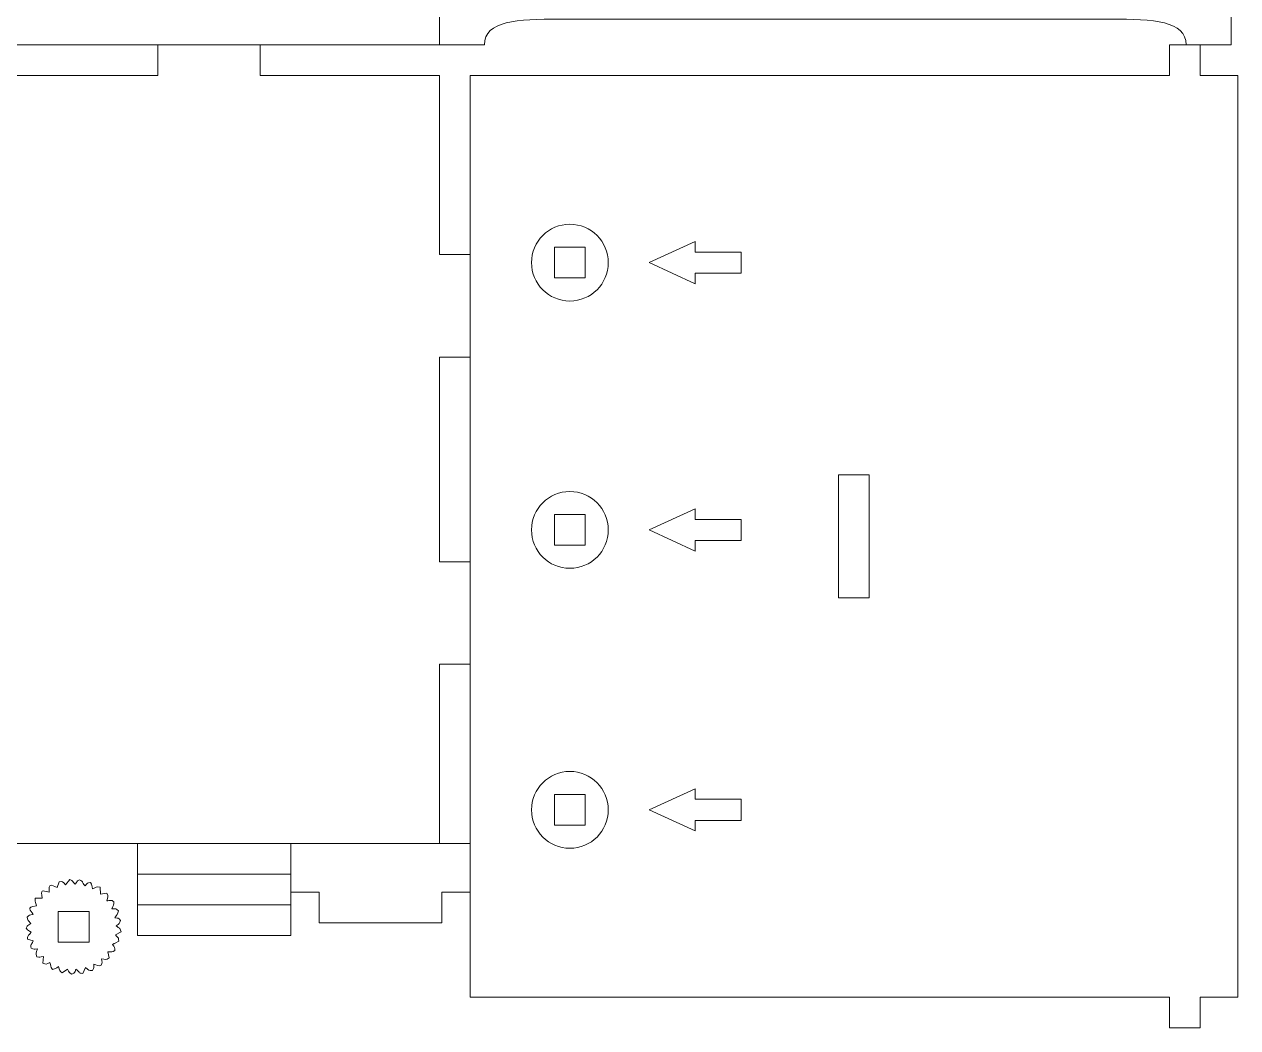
# Model space of a CAD drawing. Header units: millimetres. Extents: x -237 to 237, y -201 to 201.
# Drawn here: x -0.1 to 237, y -191.2 to 4.8 of the extents above; entities that cross this region are included whole.
import ezdxf

# ---------------------------------------------------------------- set-up
doc = ezdxf.new("R2010")
doc.units = ezdxf.units.MM
doc.header["$MEASUREMENT"] = 0
doc.layers.add('Layer 1', color=7, linetype='Continuous')

msp = doc.modelspace()

# ---------------------------------------------------------------- linework, layer by layer
at = {"layer": 'Layer 1', "color": 240, "lineweight": 9}
for points in [[(103.4999, -44.7804), (109.4999, -44.7804), (109.4999, -38.7804), (103.4999, -38.7804), (103.4999, -44.7804)], [(103.4999, -96.9915), (109.4999, -96.9915), (109.4999, -90.9915), (103.4999, -90.9915), (103.4999, -96.9915)], [(103.4999, -151.6721), (109.4999, -151.6721), (109.4999, -145.6721), (103.4999, -145.6721), (103.4999, -151.6721)], [(22, -161.2262), (52, -161.2262), (52, -155.2262), (22, -155.2262), (22, -161.2262)], [(22, -167.2262), (52, -167.2262), (52, -161.2262), (22, -161.2262), (22, -167.2262)], [(22, -173.2262), (52, -173.2262), (52, -167.2262), (22, -167.2262), (22, -173.2262)], [(6.541, -174.5281), (12.541, -174.5281), (12.541, -168.5281), (6.541, -168.5281), (6.541, -174.5281)]]:
    msp.add_lwpolyline(points, close=True, dxfattribs=at)
for centre in [(106.4999, -41.7804), (106.4999, -93.9915), (106.4999, -148.6721)]:
    msp.add_ellipse(centre, major_axis=(0, 7.5), ratio=1, dxfattribs=at)
for points, knots in [([(81, 200.7738), (81, 200.7738), (81, 176.7738), (81, 176.7738), (81, 176.7738), (81, 176.7738), (87, 176.7738), (87, 176.7738), (87, 176.7738), (87, 176.7738), (87, 156.7738), (87, 156.7738), (87, 156.7738), (87, 156.7738), (81, 156.7738), (81, 156.7738), (81, 156.7738), (81, 156.7738), (81, 110.7738), (81, 110.7738), (81, 110.7738), (81, 110.7738), (87, 110.7738), (87, 110.7738), (87, 110.7738), (87, 110.7738), (87, 90.7738), (87, 90.7738), (87, 90.7738), (87, 90.7738), (81, 90.7738), (81, 90.7738), (81, 90.7738), (81, 90.7738), (81, 44.7738), (81, 44.7738), (81, 44.7738), (81, 44.7738), (87, 44.7738), (87, 44.7738), (87, 44.7738), (87, 44.7738), (87, 24.7738), (87, 24.7738), (87, 24.7738), (87, 24.7738), (81, 24.7738), (81, 24.7738), (81, 24.7738), (81, 24.7738), (81, 0.7738), (81, 0.7738), (81, 0.7738), (81, 0.7738), (-69, 0.7738), (-69, 0.7738), (-69, 0.7738), (-69, 0.7738), (-69, 24.7738), (-69, 24.7738), (-69, 24.7738), (-69, 24.7738), (-75, 24.7738), (-75, 24.7738), (-75, 24.7738), (-75, 24.7738), (-75, 44.7738), (-75, 44.7738), (-75, 44.7738), (-75, 44.7738), (-69, 44.7738), (-69, 44.7738), (-69, 44.7738), (-69, 44.7738), (-69, 90.7738), (-69, 90.7738), (-69, 90.7738), (-69, 90.7738), (-75, 90.7738), (-75, 90.7738), (-75, 90.7738), (-75, 90.7738), (-75, 110.7738), (-75, 110.7738), (-75, 110.7738), (-75, 110.7738), (-69, 110.7738), (-69, 110.7738), (-69, 110.7738), (-69, 110.7738), (-69, 156.7738), (-69, 156.7738), (-69, 156.7738), (-69, 156.7738), (-75, 156.7738), (-75, 156.7738), (-75, 156.7738), (-75, 156.7738), (-75, 176.7738), (-75, 176.7738), (-75, 176.7738), (-75, 176.7738), (-69, 176.7738), (-69, 176.7738), (-69, 176.7738), (-69, 176.7738), (-69, 200.7738), (-69, 200.7738), (-69, 200.7738), (-69, 200.7738), (-34, 200.7738), (-34, 200.7738), (-34, 200.7738), (-34, 200.7738), (-34, 194.7738), (-34, 194.7738), (-34, 194.7738), (-34, 194.7738), (-14, 194.7738), (-14, 194.7738), (-14, 194.7738), (-14, 194.7738), (-14, 200.7738), (-14, 200.7738), (-14, 200.7738), (-14, 200.7738), (26, 200.7738), (26, 200.7738), (26, 200.7738), (26, 200.7738), (26, 194.7738), (26, 194.7738), (26, 194.7738), (26, 194.7738), (46, 194.7738), (46, 194.7738), (46, 194.7738), (46, 194.7738), (46, 200.7738), (46, 200.7738), (46, 200.7738), (46, 200.7738), (81, 200.7738), (81, 200.7738)], [0, 0, 0, 0, 0.02702703, 0.02702703, 0.02702703, 0.02702703, 0.05405405, 0.05405405, 0.05405405, 0.05405405, 0.08108108, 0.08108108, 0.08108108, 0.08108108, 0.10810811, 0.10810811, 0.10810811, 0.10810811, 0.13513514, 0.13513514, 0.13513514, 0.13513514, 0.16216216, 0.16216216, 0.16216216, 0.16216216, 0.18918919, 0.18918919, 0.18918919, 0.18918919, 0.21621622, 0.21621622, 0.21621622, 0.21621622, 0.24324324, 0.24324324, 0.24324324, 0.24324324, 0.27027027, 0.27027027, 0.27027027, 0.27027027, 0.2972973, 0.2972973, 0.2972973, 0.2972973, 0.32432432, 0.32432432, 0.32432432, 0.32432432, 0.35135135, 0.35135135, 0.35135135, 0.35135135, 0.37837838, 0.37837838, 0.37837838, 0.37837838, 0.40540541, 0.40540541, 0.40540541, 0.40540541, 0.43243243, 0.43243243, 0.43243243, 0.43243243, 0.45945946, 0.45945946, 0.45945946, 0.45945946, 0.48648649, 0.48648649, 0.48648649, 0.48648649, 0.51351351, 0.51351351, 0.51351351, 0.51351351, 0.54054054, 0.54054054, 0.54054054, 0.54054054, 0.56756757, 0.56756757, 0.56756757, 0.56756757, 0.59459459, 0.59459459, 0.59459459, 0.59459459, 0.62162162, 0.62162162, 0.62162162, 0.62162162, 0.64864865, 0.64864865, 0.64864865, 0.64864865, 0.67567568, 0.67567568, 0.67567568, 0.67567568, 0.7027027, 0.7027027, 0.7027027, 0.7027027, 0.72972973, 0.72972973, 0.72972973, 0.72972973, 0.75675676, 0.75675676, 0.75675676, 0.75675676, 0.78378378, 0.78378378, 0.78378378, 0.78378378, 0.81081081, 0.81081081, 0.81081081, 0.81081081, 0.83783784, 0.83783784, 0.83783784, 0.83783784, 0.86486486, 0.86486486, 0.86486486, 0.86486486, 0.89189189, 0.89189189, 0.89189189, 0.89189189, 0.91891892, 0.91891892, 0.91891892, 0.91891892, 0.94594595, 0.94594595, 0.94594595, 0.94594595, 1, 1, 1, 1]), ([(81, 0.7738), (81, 0.7738), (81, 24.7738), (81, 24.7738), (81, 24.7738), (81, 24.7738), (87, 24.7738), (87, 24.7738), (87, 24.7738), (87, 24.7738), (87, 44.7738), (87, 44.7738), (87, 44.7738), (87, 44.7738), (81, 44.7738), (81, 44.7738), (81, 44.7738), (81, 44.7738), (81, 90.7738), (81, 90.7738), (81, 90.7738), (81, 90.7738), (87, 90.7738), (87, 90.7738), (87, 90.7738), (87, 90.7738), (87, 110.7738), (87, 110.7738), (87, 110.7738), (87, 110.7738), (81, 110.7738), (81, 110.7738), (81, 110.7738), (81, 110.7738), (81, 156.7738), (81, 156.7738), (81, 156.7738), (81, 156.7738), (87, 156.7738), (87, 156.7738), (87, 156.7738), (87, 156.7738), (87, 176.7738), (87, 176.7738), (87, 176.7738), (87, 176.7738), (81, 176.7738), (81, 176.7738), (81, 176.7738), (81, 176.7738), (81, 200.7738), (81, 200.7738), (81, 200.7738), (81, 200.7738), (122, 200.7738), (122, 200.7738), (122, 200.7738), (122, 200.7738), (122, 194.7738), (122, 194.7738), (122, 194.7738), (122, 194.7738), (142, 194.7738), (142, 194.7738), (142, 194.7738), (142, 194.7738), (142, 200.7738), (142, 200.7738), (142, 200.7738), (142, 200.7738), (182, 200.7738), (182, 200.7738), (182, 200.7738), (182, 200.7738), (182, 194.7738), (182, 194.7738), (182, 194.7738), (182, 194.7738), (202, 194.7738), (202, 194.7738), (202, 194.7738), (202, 194.7738), (202, 200.7738), (202, 200.7738), (202, 200.7738), (202, 200.7738), (235.7198, 200.7738), (235.7198, 200.7738), (235.7198, 200.7738), (235.7198, 200.7738), (235.7198, 0.7738), (235.7198, 0.7738), (235.7198, 0.7738), (235.7198, 0.7738), (226.9132, 0.7738), (226.9132, 0.7738), (226.9132, 0.7738), (226.9132, 5.4823), (220.5116, 5.7613), (212.2353, 5.7738), (212.2353, 5.7738), (212.2353, 5.7738), (209.7749, 5.7738), (209.7749, 5.7738), (209.7749, 5.7738), (209.7749, 5.7738), (209.7748, 5.7738), (209.7748, 5.7738), (209.7748, 5.7738), (209.7748, 5.7738), (192.6366, 5.7738), (192.6366, 5.7738), (192.6366, 5.7738), (192.6366, 5.7738), (175.4983, 5.7738), (175.4983, 5.7738), (175.4983, 5.7738), (175.4983, 5.7738), (158.3599, 5.7738), (158.3599, 5.7738), (158.3599, 5.7738), (158.3599, 5.7738), (141.2216, 5.7738), (141.2216, 5.7738), (141.2216, 5.7738), (141.2216, 5.7738), (124.0833, 5.7738), (124.0833, 5.7738), (124.0833, 5.7738), (118.3705, 5.7738), (112.6578, 5.7738), (106.945, 5.7738), (106.945, 5.7738), (106.945, 5.7738), (106.9449, 5.7738), (106.9449, 5.7738), (106.9449, 5.7738), (106.9449, 5.7738), (104.4845, 5.7738), (104.4845, 5.7738), (104.4845, 5.7738), (96.2082, 5.7613), (89.8066, 5.4823), (89.8066, 0.7738), (89.8066, 0.7738), (89.8066, 0.7738), (81, 0.7738), (81, 0.7738)], [0, 0, 0, 0, 0.02631579, 0.02631579, 0.02631579, 0.02631579, 0.05263158, 0.05263158, 0.05263158, 0.05263158, 0.07894737, 0.07894737, 0.07894737, 0.07894737, 0.10526316, 0.10526316, 0.10526316, 0.10526316, 0.13157895, 0.13157895, 0.13157895, 0.13157895, 0.15789474, 0.15789474, 0.15789474, 0.15789474, 0.18421053, 0.18421053, 0.18421053, 0.18421053, 0.21052632, 0.21052632, 0.21052632, 0.21052632, 0.23684211, 0.23684211, 0.23684211, 0.23684211, 0.26315789, 0.26315789, 0.26315789, 0.26315789, 0.28947368, 0.28947368, 0.28947368, 0.28947368, 0.31578947, 0.31578947, 0.31578947, 0.31578947, 0.34210526, 0.34210526, 0.34210526, 0.34210526, 0.36842105, 0.36842105, 0.36842105, 0.36842105, 0.39473684, 0.39473684, 0.39473684, 0.39473684, 0.42105263, 0.42105263, 0.42105263, 0.42105263, 0.44736842, 0.44736842, 0.44736842, 0.44736842, 0.47368421, 0.47368421, 0.47368421, 0.47368421, 0.5, 0.5, 0.5, 0.5, 0.52631579, 0.52631579, 0.52631579, 0.52631579, 0.55263158, 0.55263158, 0.55263158, 0.55263158, 0.57894737, 0.57894737, 0.57894737, 0.57894737, 0.60526316, 0.60526316, 0.60526316, 0.60526316, 0.63157895, 0.63157895, 0.63157895, 0.63157895, 0.65789474, 0.65789474, 0.65789474, 0.65789474, 0.68421053, 0.68421053, 0.68421053, 0.68421053, 0.71052632, 0.71052632, 0.71052632, 0.71052632, 0.73684211, 0.73684211, 0.73684211, 0.73684211, 0.76315789, 0.76315789, 0.76315789, 0.76315789, 0.78947368, 0.78947368, 0.78947368, 0.78947368, 0.81578947, 0.81578947, 0.81578947, 0.81578947, 0.84210526, 0.84210526, 0.84210526, 0.84210526, 0.86842105, 0.86842105, 0.86842105, 0.86842105, 0.89473684, 0.89473684, 0.89473684, 0.89473684, 0.92105263, 0.92105263, 0.92105263, 0.92105263, 0.94736842, 0.94736842, 0.94736842, 0.94736842, 1, 1, 1, 1]), ([(81, -5.2262), (81, -5.2262), (46, -5.2262), (46, -5.2262), (46, -5.2262), (46, -5.2262), (46, 0.7738), (46, 0.7738), (46, 0.7738), (46, 0.7738), (26, 0.7738), (26, 0.7738), (26, 0.7738), (26, 0.7738), (26, -5.2262), (26, -5.2262), (26, -5.2262), (26, -5.2262), (-14, -5.2262), (-14, -5.2262), (-14, -5.2262), (-14, -5.2262), (-14, 0.7738), (-14, 0.7738), (-14, 0.7738), (-14, 0.7738), (-34, 0.7738), (-34, 0.7738), (-34, 0.7738), (-34, 0.7738), (-34, -5.2262), (-34, -5.2262), (-34, -5.2262), (-34, -5.2262), (-69, -5.2262), (-69, -5.2262), (-69, -5.2262), (-69, -5.2262), (-69, -40.2262), (-69, -40.2262), (-69, -40.2262), (-69, -40.2262), (-75, -40.2262), (-75, -40.2262), (-75, -40.2262), (-75, -40.2262), (-75, -60.2262), (-75, -60.2262), (-75, -60.2262), (-75, -60.2262), (-69, -60.2262), (-69, -60.2262), (-69, -60.2262), (-69, -60.2262), (-69, -100.2262), (-69, -100.2262), (-69, -100.2262), (-69, -100.2262), (-75, -100.2262), (-75, -100.2262), (-75, -100.2262), (-75, -100.2262), (-75, -120.2262), (-75, -120.2262), (-75, -120.2262), (-75, -120.2262), (-69, -120.2262), (-69, -120.2262), (-69, -120.2262), (-69, -120.2262), (-69, -155.2262), (-69, -155.2262), (-69, -155.2262), (-13.9318, -155.2262), (25.9318, -155.2262), (81, -155.2262), (81, -155.2262), (81, -155.2262), (81, -120.2262), (81, -120.2262), (81, -120.2262), (81, -120.2262), (87, -120.2262), (87, -120.2262), (87, -120.2262), (87, -120.2262), (87, -100.2262), (87, -100.2262), (87, -100.2262), (87, -100.2262), (81, -100.2262), (81, -100.2262), (81, -100.2262), (81, -100.2262), (81, -60.2262), (81, -60.2262), (81, -60.2262), (81, -60.2262), (87, -60.2262), (87, -60.2262), (87, -60.2262), (87, -60.2262), (87, -40.2262), (87, -40.2262), (87, -40.2262), (87, -40.2262), (81, -40.2262), (81, -40.2262), (81, -40.2262), (81, -40.2262), (81, -5.2262), (81, -5.2262)], [0, 0, 0, 0, 0.03448276, 0.03448276, 0.03448276, 0.03448276, 0.06896552, 0.06896552, 0.06896552, 0.06896552, 0.10344828, 0.10344828, 0.10344828, 0.10344828, 0.13793103, 0.13793103, 0.13793103, 0.13793103, 0.17241379, 0.17241379, 0.17241379, 0.17241379, 0.20689655, 0.20689655, 0.20689655, 0.20689655, 0.24137931, 0.24137931, 0.24137931, 0.24137931, 0.27586207, 0.27586207, 0.27586207, 0.27586207, 0.31034483, 0.31034483, 0.31034483, 0.31034483, 0.34482759, 0.34482759, 0.34482759, 0.34482759, 0.37931034, 0.37931034, 0.37931034, 0.37931034, 0.4137931, 0.4137931, 0.4137931, 0.4137931, 0.44827586, 0.44827586, 0.44827586, 0.44827586, 0.48275862, 0.48275862, 0.48275862, 0.48275862, 0.51724138, 0.51724138, 0.51724138, 0.51724138, 0.55172414, 0.55172414, 0.55172414, 0.55172414, 0.5862069, 0.5862069, 0.5862069, 0.5862069, 0.62068966, 0.62068966, 0.62068966, 0.62068966, 0.65517241, 0.65517241, 0.65517241, 0.65517241, 0.68965517, 0.68965517, 0.68965517, 0.68965517, 0.72413793, 0.72413793, 0.72413793, 0.72413793, 0.75862069, 0.75862069, 0.75862069, 0.75862069, 0.79310345, 0.79310345, 0.79310345, 0.79310345, 0.82758621, 0.82758621, 0.82758621, 0.82758621, 0.86206897, 0.86206897, 0.86206897, 0.86206897, 0.89655172, 0.89655172, 0.89655172, 0.89655172, 0.93103448, 0.93103448, 0.93103448, 0.93103448, 1, 1, 1, 1]), ([(237, -5.2262), (237, -5.2262), (237, -185.2262), (237, -185.2262), (237, -185.2262), (237, -185.2262), (229.6403, -185.2262), (229.6403, -185.2262), (229.6403, -185.2262), (229.6403, -185.2262), (229.6403, -191.2262), (229.6403, -191.2262), (229.6403, -191.2262), (229.6403, -191.2262), (223.6403, -191.2262), (223.6403, -191.2262), (223.6403, -191.2262), (223.6403, -191.2262), (223.6403, -185.2262), (223.6403, -185.2262), (223.6403, -185.2262), (223.6403, -185.2262), (87, -185.2262), (87, -185.2262), (87, -185.2262), (87, -185.2262), (87, -5.2262), (87, -5.2262), (87, -5.2262), (87, -5.2262), (223.6403, -5.2262), (223.6403, -5.2262), (223.6403, -5.2262), (223.6403, -5.2262), (223.6403, 0.7738), (223.6403, 0.7738), (223.6403, 0.7738), (223.6403, 0.7738), (229.6403, 0.7738), (229.6403, 0.7738), (229.6403, 0.7738), (229.6403, 0.7738), (229.6403, -5.2262), (229.6403, -5.2262), (229.6403, -5.2262), (229.6403, -5.2262), (237, -5.2262), (237, -5.2262)], [0, 0, 0, 0, 0.07692308, 0.07692308, 0.07692308, 0.07692308, 0.15384615, 0.15384615, 0.15384615, 0.15384615, 0.23076923, 0.23076923, 0.23076923, 0.23076923, 0.30769231, 0.30769231, 0.30769231, 0.30769231, 0.38461538, 0.38461538, 0.38461538, 0.38461538, 0.46153846, 0.46153846, 0.46153846, 0.46153846, 0.53846154, 0.53846154, 0.53846154, 0.53846154, 0.61538462, 0.61538462, 0.61538462, 0.61538462, 0.69230769, 0.69230769, 0.69230769, 0.69230769, 0.76923077, 0.76923077, 0.76923077, 0.76923077, 0.84615385, 0.84615385, 0.84615385, 0.84615385, 1, 1, 1, 1]), ([(159, -83.2262), (159, -83.2262), (165, -83.2262), (165, -83.2262), (165, -83.2262), (165, -83.2262), (165, -107.2262), (165, -107.2262), (165, -107.2262), (165, -107.2262), (159, -107.2262), (159, -107.2262), (159, -107.2262), (159, -107.2262), (159, -83.2262), (159, -83.2262)], [0, 0, 0, 0, 0.2, 0.2, 0.2, 0.2, 0.4, 0.4, 0.4, 0.4, 0.6, 0.6, 0.6, 0.6, 1, 1, 1, 1]), ([(57.5, -170.7261), (57.5, -170.7261), (57.5, -164.7262), (57.5, -164.7262), (57.5, -164.7262), (57.5, -164.7262), (52, -164.7262), (52, -164.7262), (52, -164.7262), (52, -164.7262), (52, -155.2262), (52, -155.2262), (52, -155.2262), (52, -155.2262), (87, -155.2262), (87, -155.2262), (87, -155.2262), (87, -155.2262), (87, -164.7262), (87, -164.7262), (87, -164.7262), (87, -164.7262), (81.5, -164.7262), (81.5, -164.7262), (81.5, -164.7262), (81.5, -164.7262), (81.5, -170.7261), (81.5, -170.7261), (81.5, -170.7261), (81.5, -170.7261), (57.5, -170.7261), (57.5, -170.7261)], [0, 0, 0, 0, 0.11111111, 0.11111111, 0.11111111, 0.11111111, 0.22222222, 0.22222222, 0.22222222, 0.22222222, 0.33333333, 0.33333333, 0.33333333, 0.33333333, 0.44444444, 0.44444444, 0.44444444, 0.44444444, 0.55555556, 0.55555556, 0.55555556, 0.55555556, 0.66666667, 0.66666667, 0.66666667, 0.66666667, 0.77777778, 0.77777778, 0.77777778, 0.77777778, 1, 1, 1, 1]), ([(7.9706, -163.3276), (7.3199, -162.6813), (7.4789, -162.6395), (6.6924, -162.71), (6.6924, -162.71), (6.6924, -162.71), (6.3385, -163.8671), (6.3385, -163.8671), (6.3385, -163.8671), (4.9943, -163.2545), (4.6565, -162.9797), (4.7821, -164.7425), (4.7821, -164.7425), (3.1452, -164.4012), (3.1628, -164.1061), (3.3782, -165.9363), (3.3782, -165.9363), (3.3782, -165.9363), (1.9881, -165.9273), (1.9881, -165.9273), (1.9881, -165.9273), (1.9576, -167.0341), (2.1399, -166.5508), (2.2854, -167.4066), (2.2854, -167.4066), (0.0251, -167.7032), (1.2034, -168.2235), (1.5985, -169.1021), (1.5985, -169.1021), (0.806, -169.307), (0.969, -169.1264), (0.4403, -169.6429), (0.4403, -169.6429), (0.6287, -170.6785), (0.7283, -170.1201), (1.1447, -170.8777), (1.1447, -170.8777), (0.4816, -171.341), (0.5426, -171.1109), (0.2639, -171.7643), (0.2639, -171.7643), (0.6757, -172.4156), (0.6672, -172.096), (1.2514, -172.5809), (1.2514, -172.5809), (0.6718, -173.4141), (0.5866, -172.9026), (0.5261, -173.9029), (0.5261, -173.9029), (0.5261, -173.9029), (1.629, -174.2581), (1.629, -174.2581), (1.629, -174.2581), (1.282, -175.2101), (1.0529, -174.7681), (1.2151, -175.6984), (1.2151, -175.6984), (1.8847, -175.9737), (1.6629, -175.8859), (2.4709, -175.8412), (2.4709, -175.8412), (2.2435, -176.7307), (2.0032, -176.5894), (2.3293, -177.3578), (2.3293, -177.3578), (3.0033, -177.5506), (2.8839, -177.3796), (3.6149, -177.3174), (3.6149, -177.3174), (3.6149, -177.3174), (3.4831, -178.632), (3.4831, -178.632), (3.4831, -178.632), (4.2263, -178.9061), (4.1623, -178.8267), (4.9062, -178.4625), (4.9062, -178.4625), (5.1101, -179.1929), (4.9187, -179.2087), (5.3777, -179.8238), (5.3777, -179.8238), (6.0733, -179.713), (5.9562, -179.6431), (6.5676, -179.2853), (6.5676, -179.2853), (6.8931, -180.0481), (6.6732, -180.0734), (7.2868, -180.5141), (7.2868, -180.5141), (7.2868, -180.5141), (8.3036, -179.7599), (8.3036, -179.7599), (8.3036, -179.7599), (8.7463, -180.4825), (8.5371, -180.3945), (9.1927, -180.7758), (9.1927, -180.7758), (9.8494, -180.4548), (9.6923, -180.5915), (9.9732, -179.7978), (9.9732, -179.7978), (10.8419, -180.3803), (10.3499, -180.5476), (11.3337, -180.6379), (11.3337, -180.6379), (11.3337, -180.6379), (11.8828, -179.4873), (11.8828, -179.4873), (11.8828, -179.4873), (12.6108, -180.0431), (12.3255, -180.0622), (13.2104, -180.018), (13.2104, -180.018), (13.5736, -179.4282), (13.4458, -179.5336), (13.4712, -178.7874), (13.4712, -178.7874), (14.1564, -178.9859), (14.3008, -179.2345), (14.9385, -179.0318), (14.9385, -179.0318), (15.1841, -178.4263), (15.0587, -178.4556), (14.9475, -177.7391), (14.9475, -177.7391), (15.7854, -177.879), (15.8419, -178.1496), (16.4663, -177.5678), (16.4663, -177.5678), (16.4663, -177.5678), (16.2064, -176.3978), (16.2064, -176.3978), (16.2064, -176.3978), (16.9647, -176.3944), (17.0192, -176.5549), (17.5734, -176.1184), (17.5734, -176.1184), (17.621, -175.6228), (17.5385, -175.4949), (17.1222, -174.9524), (17.1222, -174.9524), (17.4894, -174.7166), (17.2411, -174.889), (17.6536, -174.7301), (17.6536, -174.7301), (17.6536, -174.7301), (18.3653, -174.3295), (18.3653, -174.3295), (18.3653, -174.3295), (18.2593, -173.1625), (18.231, -173.9349), (17.7014, -173.0888), (17.7014, -173.0888), (17.7014, -173.0888), (18.8181, -172.4888), (18.8181, -172.4888), (18.8181, -172.4888), (18.5041, -171.5281), (18.5116, -171.9781), (17.8759, -171.3398), (17.8759, -171.3398), (18.4103, -170.9354), (18.5244, -170.8626), (18.7153, -170.2792), (18.7153, -170.2792), (18.2559, -169.73), (18.3204, -169.8591), (17.5885, -169.7337), (17.5885, -169.7337), (17.9632, -169.0889), (18.1594, -169.0898), (18.2699, -168.382), (18.2699, -168.382), (17.7636, -167.867), (17.822, -168.0192), (16.9941, -167.9847), (16.9941, -167.9847), (17.2264, -167.2838), (17.4619, -167.2055), (17.3564, -166.5909), (17.3564, -166.5909), (17.0091, -166.3801), (17.3401, -166.4245), (16.8344, -166.3716), (16.8344, -166.3716), (16.6582, -166.3532), (16.2108, -166.4173), (16.0049, -166.4387), (16.0049, -166.4387), (16.1853, -165.6109), (16.3879, -165.6846), (16.0156, -164.9292), (16.0156, -164.9292), (16.0156, -164.9292), (14.7645, -165.1185), (14.7645, -165.1185), (14.7645, -165.1185), (14.7645, -165.1185), (14.6952, -163.7791), (14.6952, -163.7791), (14.6952, -163.7791), (13.8254, -163.6401), (14.0022, -163.7998), (13.2376, -164.1219), (13.2376, -164.1219), (13.1176, -163.4404), (13.1812, -163.3547), (12.8017, -162.8481), (12.8017, -162.8481), (12.1222, -162.9442), (12.261, -162.8833), (11.7818, -163.5058), (11.7818, -163.5058), (11.0014, -162.7814), (11.6438, -162.7606), (10.6549, -162.3468), (10.6549, -162.3468), (9.9414, -162.7076), (10.3174, -162.6707), (9.8321, -163.1687), (9.8321, -163.1687), (9.2316, -162.6553), (9.6145, -162.5616), (8.7716, -162.2804), (8.7716, -162.2804), (8.7716, -162.2804), (7.9706, -163.3276), (7.9706, -163.3276)], [0, 0, 0, 0, 0.01724138, 0.01724138, 0.01724138, 0.01724138, 0.03448276, 0.03448276, 0.03448276, 0.03448276, 0.05172414, 0.05172414, 0.05172414, 0.05172414, 0.06896552, 0.06896552, 0.06896552, 0.06896552, 0.0862069, 0.0862069, 0.0862069, 0.0862069, 0.10344828, 0.10344828, 0.10344828, 0.10344828, 0.12068966, 0.12068966, 0.12068966, 0.12068966, 0.13793103, 0.13793103, 0.13793103, 0.13793103, 0.15517241, 0.15517241, 0.15517241, 0.15517241, 0.17241379, 0.17241379, 0.17241379, 0.17241379, 0.18965517, 0.18965517, 0.18965517, 0.18965517, 0.20689655, 0.20689655, 0.20689655, 0.20689655, 0.22413793, 0.22413793, 0.22413793, 0.22413793, 0.24137931, 0.24137931, 0.24137931, 0.24137931, 0.25862069, 0.25862069, 0.25862069, 0.25862069, 0.27586207, 0.27586207, 0.27586207, 0.27586207, 0.29310345, 0.29310345, 0.29310345, 0.29310345, 0.31034483, 0.31034483, 0.31034483, 0.31034483, 0.32758621, 0.32758621, 0.32758621, 0.32758621, 0.34482759, 0.34482759, 0.34482759, 0.34482759, 0.36206897, 0.36206897, 0.36206897, 0.36206897, 0.37931034, 0.37931034, 0.37931034, 0.37931034, 0.39655172, 0.39655172, 0.39655172, 0.39655172, 0.4137931, 0.4137931, 0.4137931, 0.4137931, 0.43103448, 0.43103448, 0.43103448, 0.43103448, 0.44827586, 0.44827586, 0.44827586, 0.44827586, 0.46551724, 0.46551724, 0.46551724, 0.46551724, 0.48275862, 0.48275862, 0.48275862, 0.48275862, 0.5, 0.5, 0.5, 0.5, 0.51724138, 0.51724138, 0.51724138, 0.51724138, 0.53448276, 0.53448276, 0.53448276, 0.53448276, 0.55172414, 0.55172414, 0.55172414, 0.55172414, 0.56896552, 0.56896552, 0.56896552, 0.56896552, 0.5862069, 0.5862069, 0.5862069, 0.5862069, 0.60344828, 0.60344828, 0.60344828, 0.60344828, 0.62068966, 0.62068966, 0.62068966, 0.62068966, 0.63793103, 0.63793103, 0.63793103, 0.63793103, 0.65517241, 0.65517241, 0.65517241, 0.65517241, 0.67241379, 0.67241379, 0.67241379, 0.67241379, 0.68965517, 0.68965517, 0.68965517, 0.68965517, 0.70689655, 0.70689655, 0.70689655, 0.70689655, 0.72413793, 0.72413793, 0.72413793, 0.72413793, 0.74137931, 0.74137931, 0.74137931, 0.74137931, 0.75862069, 0.75862069, 0.75862069, 0.75862069, 0.77586207, 0.77586207, 0.77586207, 0.77586207, 0.79310345, 0.79310345, 0.79310345, 0.79310345, 0.81034483, 0.81034483, 0.81034483, 0.81034483, 0.82758621, 0.82758621, 0.82758621, 0.82758621, 0.84482759, 0.84482759, 0.84482759, 0.84482759, 0.86206897, 0.86206897, 0.86206897, 0.86206897, 0.87931034, 0.87931034, 0.87931034, 0.87931034, 0.89655172, 0.89655172, 0.89655172, 0.89655172, 0.9137931, 0.9137931, 0.9137931, 0.9137931, 0.93103448, 0.93103448, 0.93103448, 0.93103448, 0.94827586, 0.94827586, 0.94827586, 0.94827586, 0.96551724, 0.96551724, 0.96551724, 0.96551724, 1, 1, 1, 1])]:
    msp.add_open_spline(points, degree=3, knots=knots, dxfattribs=at)
at = {"layer": 'Layer 1', "color": 114, "lineweight": 18}
for points in [[(140, -39.7179), (140, -39.7179), (131, -39.7179), (131, -39.7179), (131, -39.7179), (131, -39.7179), (131, -37.6554), (131, -37.6554), (131, -37.6554), (131, -37.6554), (122, -41.7804), (122, -41.7804), (122, -41.7804), (122, -41.7804), (131, -45.9054), (131, -45.9054), (131, -45.9054), (131, -45.9054), (131, -43.8429), (131, -43.8429), (131, -43.8429), (131, -43.8429), (140, -43.8429), (140, -43.8429), (140, -43.8429), (140, -43.8429), (140, -39.7179), (140, -39.7179)], [(140, -91.929), (140, -91.929), (131, -91.929), (131, -91.929), (131, -91.929), (131, -91.929), (131, -89.8665), (131, -89.8665), (131, -89.8665), (131, -89.8665), (122, -93.9915), (122, -93.9915), (122, -93.9915), (122, -93.9915), (131, -98.1165), (131, -98.1165), (131, -98.1165), (131, -98.1165), (131, -96.054), (131, -96.054), (131, -96.054), (131, -96.054), (140, -96.054), (140, -96.054), (140, -96.054), (140, -96.054), (140, -91.929), (140, -91.929)], [(140, -146.6096), (140, -146.6096), (131, -146.6096), (131, -146.6096), (131, -146.6096), (131, -146.6096), (131, -144.5471), (131, -144.5471), (131, -144.5471), (131, -144.5471), (122, -148.6721), (122, -148.6721), (122, -148.6721), (122, -148.6721), (131, -152.7971), (131, -152.7971), (131, -152.7971), (131, -152.7971), (131, -150.7346), (131, -150.7346), (131, -150.7346), (131, -150.7346), (140, -150.7346), (140, -150.7346), (140, -150.7346), (140, -150.7346), (140, -146.6096), (140, -146.6096)]]:
    msp.add_open_spline(points, degree=3, knots=[0, 0, 0, 0, 0.125, 0.125, 0.125, 0.125, 0.25, 0.25, 0.25, 0.25, 0.375, 0.375, 0.375, 0.375, 0.5, 0.5, 0.5, 0.5, 0.625, 0.625, 0.625, 0.625, 0.75, 0.75, 0.75, 0.75, 1, 1, 1, 1], dxfattribs=at)

doc.saveas('drawing.dxf')
